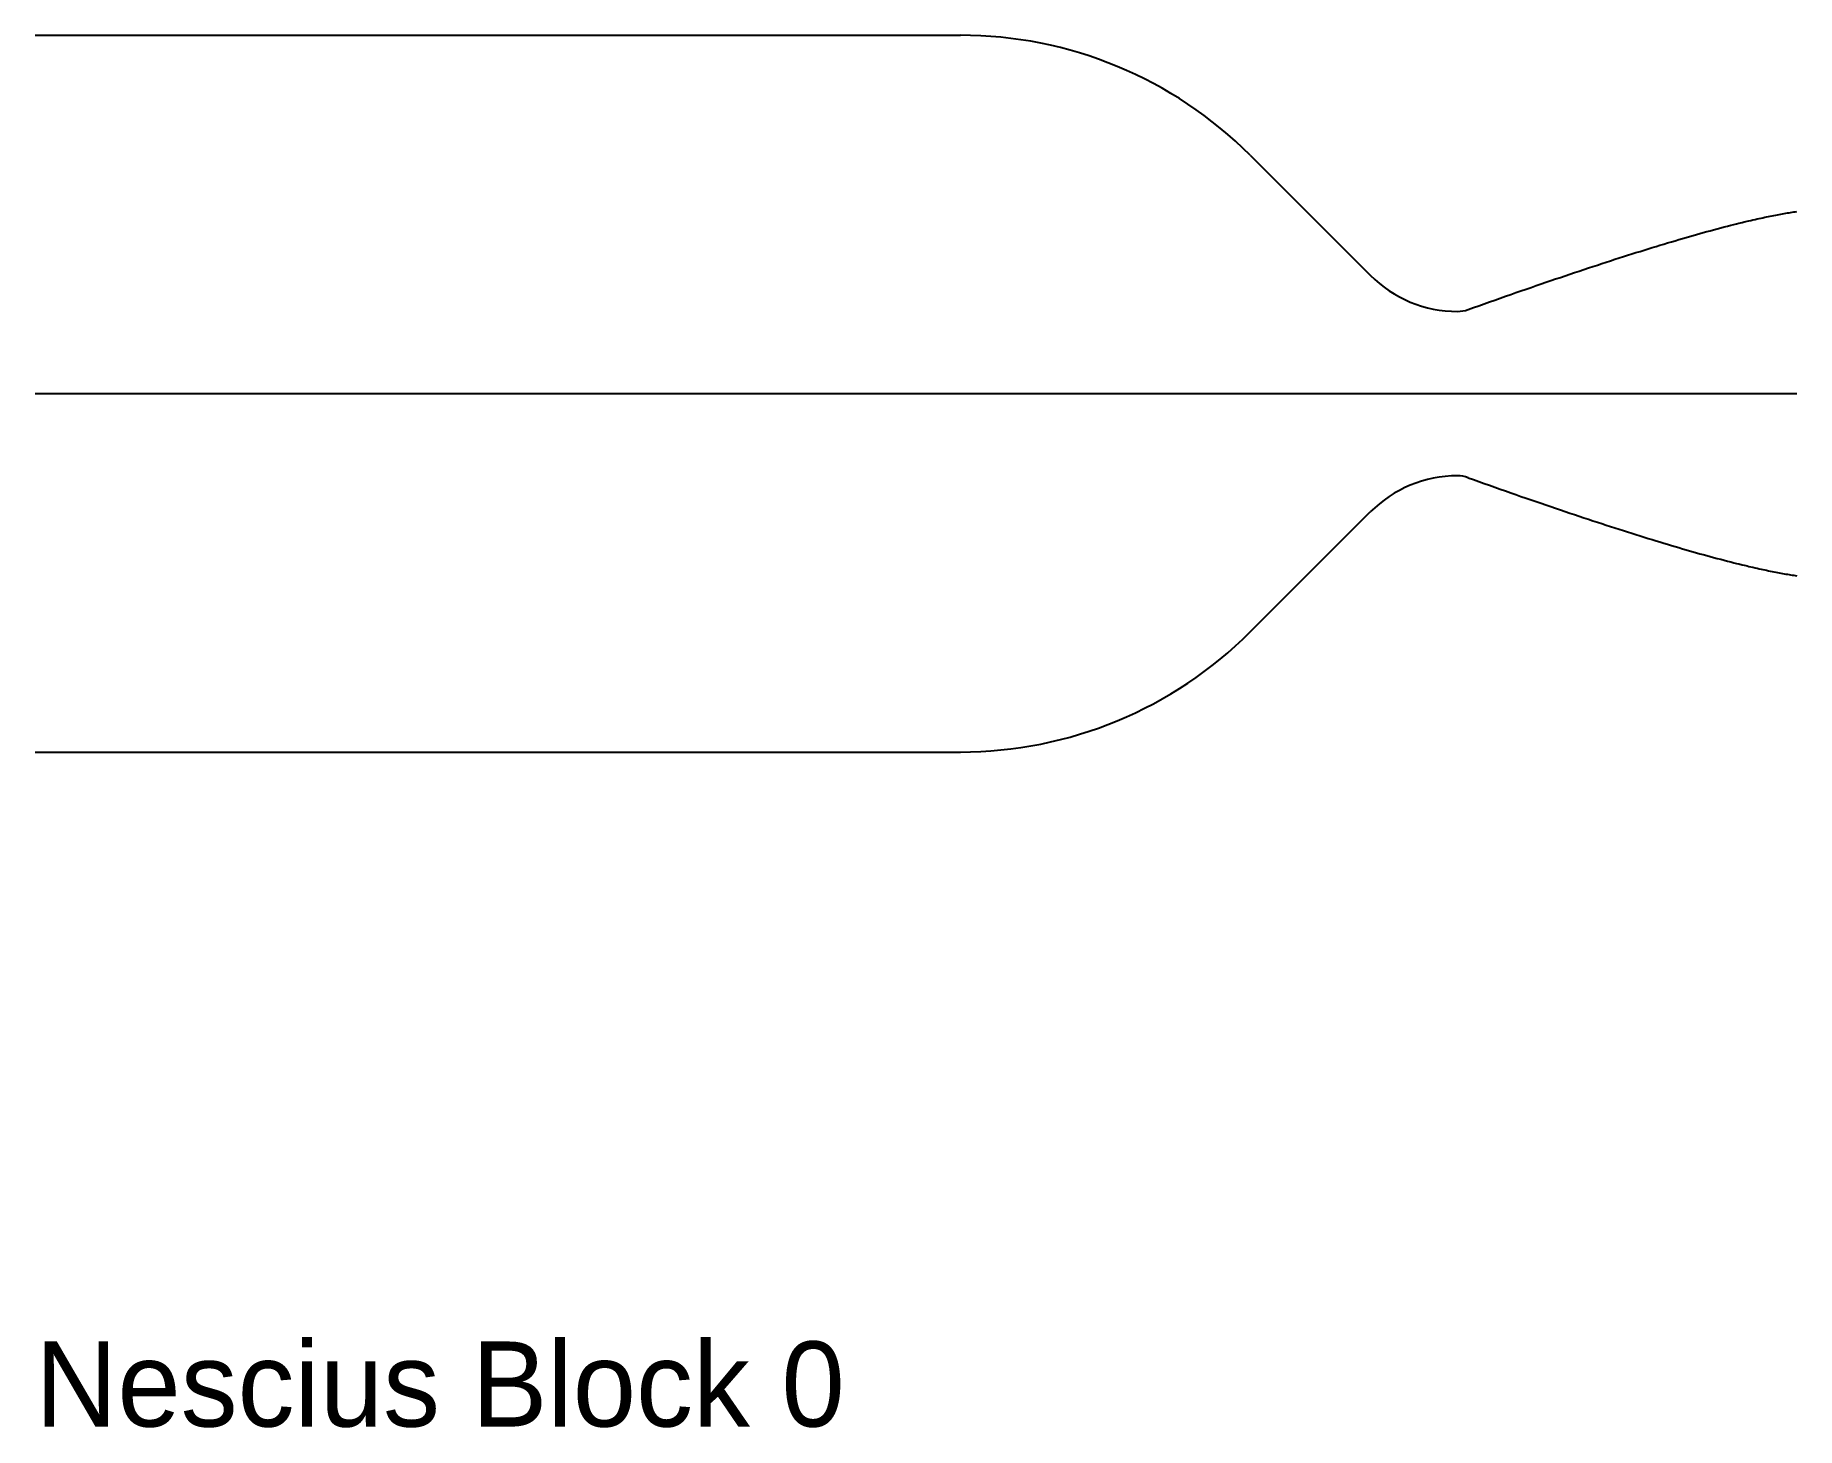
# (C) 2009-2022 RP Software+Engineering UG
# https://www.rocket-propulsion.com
# Model space of a CAD drawing. Header units: inches. Extents: x 0 to 4.07, y -2.39 to 0.83.
import ezdxf

# ---------------------------------------------------------------- set-up
doc = ezdxf.new("R2010")
doc.units = ezdxf.units.IN
doc.header["$MEASUREMENT"] = 0
doc.linetypes.add('CENTER2', pattern=[28.575, 19.05, -3.175, 3.175, -3.175])
doc.layers.get('0').update_dxf_attribs({"color": 1})
doc.layers.add('Dimensions', color=5, linetype='Continuous')
doc.styles.get("Standard").update_dxf_attribs({"font": 'txt', "width": 0.75})

# ---------------------------------------------------------------- blocks, each defined once
blk = doc.blocks.new('CHAMBER_COUNTOR')
for p, q in [((0, 0.829156), (2.140176, 0.829156)), ((2.810558, 0.551475), (3.08824, 0.273793)), ((2.810558, -0.551475), (3.08824, -0.273793)), ((0, -0.829156), (2.140176, -0.829156))]:
    blk.add_line(p, q)
at = {"color": 3, "linetype": 'CENTER2'}
blk.add_line((0, 0), (4.074773, 0), dxfattribs=at)
for centre, radius, start, end in [((2.140176, -0.118907), 0.948063, 45, 90), ((3.29, 0.475554), 0.285332, 225, 270), ((3.29, 0.262886), 0.072665, 270, 289.698805), ((3.29, -0.475554), 0.285332, 90, 135), ((3.29, -0.262886), 0.072665, 70.301195, 90), ((2.140176, 0.118907), 0.948063, 270, 315)]:
    blk.add_arc(centre, radius, start, end)
for points in [[(3.314493, 0.194474), (3.866146, 0.391981), (4.074773, 0.421302)], [(3.314493, -0.194474), (3.866146, -0.391981), (4.074773, -0.421302)]]:
    blk.add_open_spline(points, degree=2)
at = {"layer": 'Dimensions', "color": 3}
blk.add_text('Nescius Block 0', height=0.19685, dxfattribs=at).set_placement((0, -2.389806))

msp = doc.modelspace()

# ---------------------------------------------------------------- block references
at = {"color": 3}
msp.add_blockref('CHAMBER_COUNTOR', (0, 0), dxfattribs=at)

doc.saveas('drawing.dxf')
